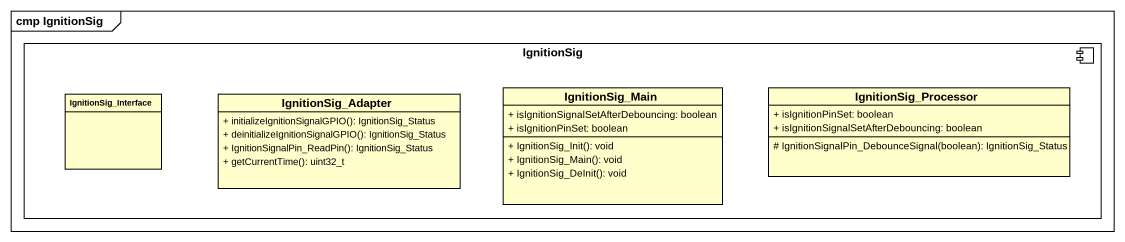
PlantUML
@startuml
mainframe cmp IgnitionSig
hide circle
hide empty members
skinparam classAttributeIconSize 0
component IgnitionSig {
  class IgnitionSig_Interface
  class IgnitionSig_Adapter {
    + initializeIgnitionSignalGPIO(): IgnitionSig_Status
    + deinitializeIgnitionSignalGPIO(): IgnitionSig_Status
    + IgnitionSignalPin_ReadPin(): IgnitionSig_Status
    + getCurrentTime(): uint32_t
  }
  class IgnitionSig_Main {
    + isIgnitionSignalSetAfterDebouncing: boolean
    + isIgnitionPinSet: boolean
    + IgnitionSig_Init(): void
    + IgnitionSig_Main(): void
    + IgnitionSig_DeInit(): void
  }
  class IgnitionSig_Processor {
    + isIgnitionPinSet: boolean
    + isIgnitionSignalSetAfterDebouncing: boolean
    # IgnitionSignalPin_DebounceSignal(boolean): IgnitionSig_Status
  }
}
@enduml
